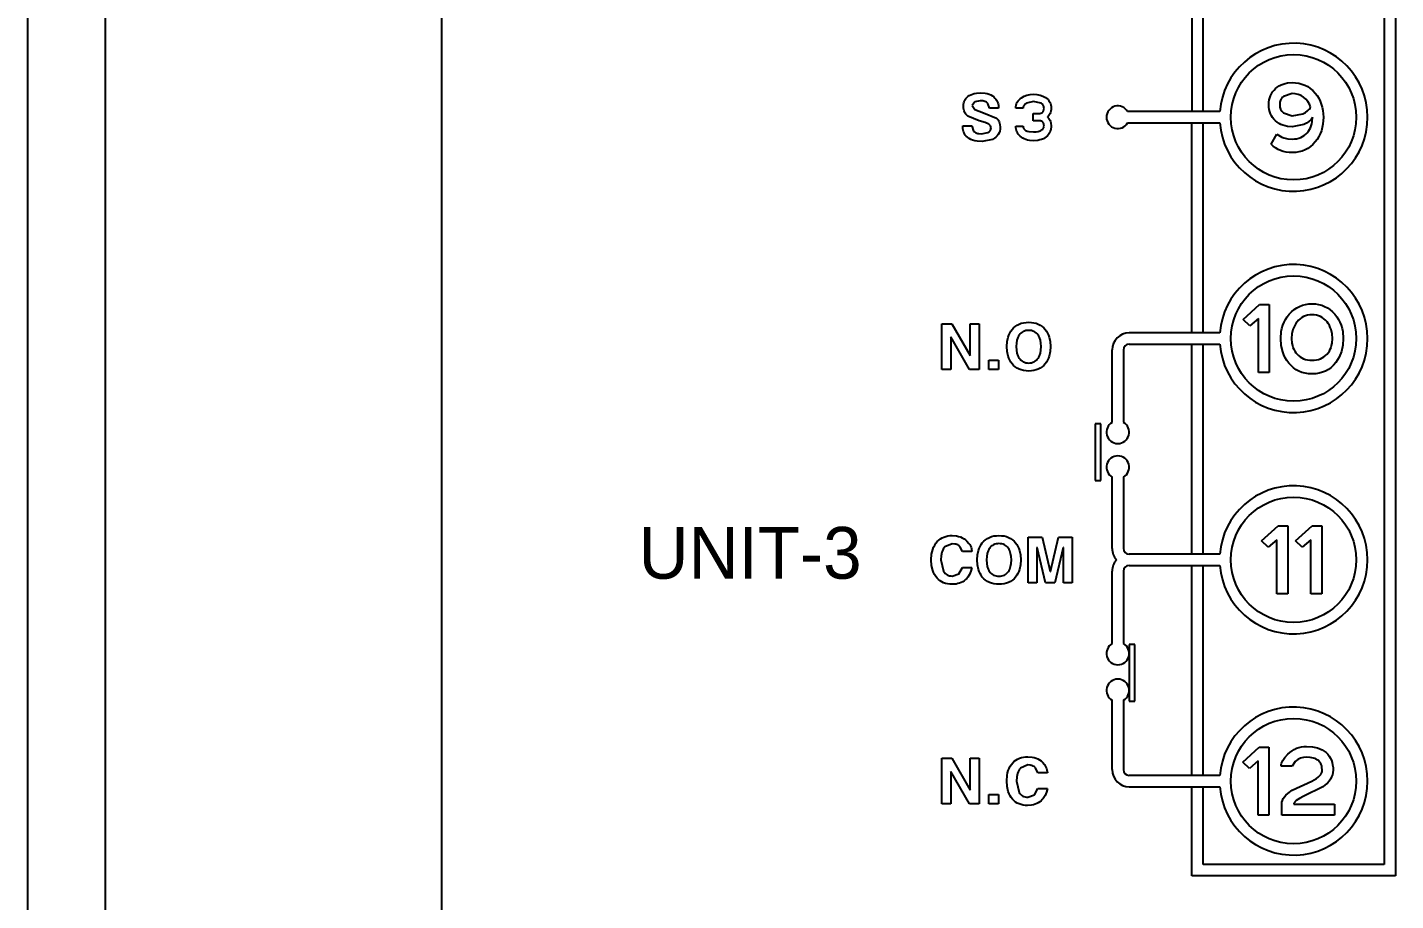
# Model space of a CAD drawing. Header units: millimetres. Extents: x 509 to 2635, y 363 to 1089.
# Drawn here: x 653.61 to 680.03, y 661.46 to 678.32 of the extents above; entities that cross this region are included whole.
import ezdxf

# ---------------------------------------------------------------- set-up
doc = ezdxf.new("R2010")
doc.units = ezdxf.units.MM

msp = doc.modelspace()

# ---------------------------------------------------------------- linework, layer by layer
for p, q in [((653.606, 734.939), (653.606, 636.939)), ((655.106, 734.939), (655.106, 636.939)), ((679.816, 712.533), (679.816, 662.157)), ((680.035, 712.752), (680.035, 661.938)), ((661.606, 711.439), (661.606, 650.439)), ((676.096, 680.722), (676.096, 676.691)), ((676.315, 676.691), (676.315, 680.722)), ((677.686, 677.104), (677.716, 677.136)), ((677.716, 677.136), (677.749, 677.163)), ((677.749, 677.163), (677.784, 677.186)), ((677.784, 677.186), (677.821, 677.206)), ((677.821, 677.206), (677.86, 677.222)), ((677.86, 677.222), (677.901, 677.235)), ((677.901, 677.235), (677.944, 677.244)), ((677.944, 677.244), (678.037, 677.251)), ((678.037, 677.251), (678.103, 677.248)), ((678.103, 677.248), (678.166, 677.238)), ((678.166, 677.238), (678.226, 677.222)), ((678.226, 677.222), (678.282, 677.2)), ((678.282, 677.2), (678.336, 677.172)), ((678.336, 677.172), (678.387, 677.137)), ((678.387, 677.137), (678.434, 677.095)), ((671.689, 676.837), (671.694, 676.86)), ((671.694, 676.86), (671.701, 676.882)), ((671.701, 676.882), (671.71, 676.903)), ((671.71, 676.903), (671.72, 676.923)), ((671.72, 676.923), (671.733, 676.942)), ((671.733, 676.942), (671.748, 676.959)), ((671.748, 676.959), (671.771, 676.981)), ((671.771, 676.981), (671.797, 677)), ((671.797, 677), (671.827, 677.016)), ((671.827, 677.016), (671.86, 677.029)), ((671.909, 676.88), (671.858, 676.808)), ((671.86, 677.029), (671.896, 677.039)), ((671.896, 677.039), (671.936, 677.046)), ((672.011, 676.901), (671.909, 676.88)), ((671.936, 677.046), (672.024, 677.052)), ((672.06, 676.898), (672.011, 676.901)), ((672.024, 677.052), (672.109, 677.046)), ((672.081, 676.894), (672.06, 676.898)), ((672.101, 676.888), (672.081, 676.894)), ((672.118, 676.881), (672.101, 676.888)), ((672.109, 677.046), (672.147, 677.038)), ((672.134, 676.872), (672.118, 676.881)), ((672.148, 676.862), (672.134, 676.872)), ((672.147, 677.038), (672.182, 677.027)), ((672.16, 676.85), (672.148, 676.862)), ((672.182, 677.027), (672.215, 677.013)), ((672.215, 677.013), (672.245, 676.995)), ((672.245, 676.995), (672.272, 676.974)), ((672.272, 676.974), (672.296, 676.951)), ((672.296, 676.951), (672.312, 676.93)), ((672.312, 676.93), (672.327, 676.909)), ((672.327, 676.909), (672.339, 676.887)), ((672.339, 676.887), (672.349, 676.863)), ((672.349, 676.863), (672.357, 676.839)), ((672.714, 676.845), (672.726, 676.871)), ((672.726, 676.871), (672.741, 676.896)), ((672.741, 676.896), (672.76, 676.919)), ((672.76, 676.919), (672.782, 676.94)), ((672.782, 676.94), (672.807, 676.959)), ((672.807, 676.959), (672.858, 676.988)), ((672.858, 676.988), (672.913, 677.008)), ((672.903, 676.853), (672.888, 676.843)), ((673.04, 676.885), (672.903, 676.853)), ((672.913, 677.008), (672.974, 677.02)), ((672.974, 677.02), (673.04, 677.024)), ((673.04, 677.024), (673.107, 677.021)), ((673.179, 676.856), (673.04, 676.885)), ((673.107, 677.021), (673.167, 677.009)), ((673.167, 677.009), (673.223, 676.99)), ((673.194, 676.847), (673.179, 676.856)), ((673.223, 676.99), (673.272, 676.963)), ((673.272, 676.963), (673.298, 676.944)), ((673.298, 676.944), (673.32, 676.922)), ((673.32, 676.922), (673.339, 676.9)), ((673.339, 676.9), (673.354, 676.875)), ((673.354, 676.875), (673.366, 676.848)), ((677.586, 676.824), (677.588, 676.871)), ((677.588, 676.871), (677.594, 676.915)), ((677.594, 676.915), (677.604, 676.958)), ((677.604, 676.958), (677.619, 676.998)), ((677.619, 676.998), (677.637, 677.036)), ((677.637, 677.036), (677.659, 677.071)), ((677.659, 677.071), (677.686, 677.104)), ((677.801, 676.872), (677.797, 676.848)), ((677.806, 676.893), (677.801, 676.872)), ((677.814, 676.914), (677.806, 676.893)), ((677.825, 676.934), (677.814, 676.914)), ((677.837, 676.952), (677.825, 676.934)), ((677.852, 676.969), (677.837, 676.952)), ((677.869, 676.984), (677.852, 676.969)), ((678.037, 677.041), (677.869, 676.984)), ((678.097, 677.036), (678.037, 677.041)), ((678.154, 677.023), (678.097, 677.036)), ((678.208, 677.001), (678.154, 677.023)), ((678.258, 676.969), (678.208, 677.001)), ((678.303, 676.931), (678.258, 676.969)), ((678.341, 676.886), (678.303, 676.931)), ((678.371, 676.836), (678.341, 676.886)), ((678.434, 677.095), (678.478, 677.047)), ((678.478, 677.047), (678.516, 676.999)), ((678.516, 676.999), (678.549, 676.947)), ((678.549, 676.947), (678.577, 676.893)), ((678.577, 676.893), (678.599, 676.836)), ((671.685, 676.787), (671.689, 676.837)), ((671.687, 676.759), (671.685, 676.787)), ((671.691, 676.733), (671.687, 676.759)), ((671.698, 676.708), (671.691, 676.733)), ((671.708, 676.685), (671.698, 676.708)), ((671.72, 676.663), (671.708, 676.685)), ((671.735, 676.642), (671.72, 676.663)), ((671.753, 676.623), (671.735, 676.642)), ((671.774, 676.605), (671.753, 676.623)), ((671.988, 676.511), (671.774, 676.605)), ((671.858, 676.808), (671.905, 676.728)), ((671.905, 676.728), (672.075, 676.666)), ((672.075, 676.666), (672.327, 676.563)), ((672.191, 676.76), (672.16, 676.85)), ((672.366, 676.76), (672.191, 676.76)), ((672.357, 676.839), (672.362, 676.814)), ((672.362, 676.814), (672.366, 676.76)), ((672.699, 676.755), (672.7, 676.787)), ((672.838, 676.755), (672.699, 676.755)), ((672.7, 676.787), (672.705, 676.817)), ((672.705, 676.817), (672.714, 676.845)), ((672.839, 676.77), (672.838, 676.755)), ((672.842, 676.784), (672.839, 676.77)), ((672.847, 676.797), (672.842, 676.784)), ((672.854, 676.81), (672.847, 676.797)), ((672.863, 676.822), (672.854, 676.81)), ((672.874, 676.833), (672.863, 676.822)), ((672.888, 676.843), (672.874, 676.833)), ((673.032, 676.515), (673.032, 676.654)), ((673.032, 676.654), (673.145, 676.654)), ((673.145, 676.654), (673.168, 676.656)), ((673.168, 676.656), (673.178, 676.658)), ((673.178, 676.658), (673.187, 676.661)), ((673.187, 676.661), (673.196, 676.664)), ((673.207, 676.837), (673.194, 676.847)), ((673.196, 676.664), (673.204, 676.669)), ((673.204, 676.669), (673.212, 676.674)), ((673.218, 676.826), (673.207, 676.837)), ((673.212, 676.674), (673.218, 676.68)), ((673.227, 676.814), (673.218, 676.826)), ((673.218, 676.68), (673.224, 676.687)), ((673.224, 676.687), (673.229, 676.695)), ((673.234, 676.801), (673.227, 676.814)), ((673.229, 676.695), (673.233, 676.703)), ((673.233, 676.703), (673.237, 676.712)), ((673.239, 676.787), (673.234, 676.801)), ((673.237, 676.712), (673.241, 676.733)), ((673.242, 676.773), (673.239, 676.787)), ((673.241, 676.733), (673.243, 676.758)), ((673.243, 676.758), (673.242, 676.773)), ((673.324, 676.599), (673.306, 676.585)), ((673.339, 676.615), (673.324, 676.599)), ((673.352, 676.633), (673.339, 676.615)), ((673.363, 676.654), (673.352, 676.633)), ((673.371, 676.676), (673.363, 676.654)), ((673.366, 676.848), (673.375, 676.82)), ((673.377, 676.701), (673.371, 676.676)), ((673.375, 676.82), (673.38, 676.79)), ((673.381, 676.728), (673.377, 676.701)), ((673.38, 676.79), (673.382, 676.758)), ((673.382, 676.758), (673.381, 676.728)), ((676.639, 676.691), (674.858, 676.691)), ((677.588, 676.776), (677.586, 676.824)), ((677.594, 676.731), (677.588, 676.776)), ((677.604, 676.688), (677.594, 676.731)), ((677.618, 676.648), (677.604, 676.688)), ((677.636, 676.61), (677.618, 676.648)), ((677.659, 676.575), (677.636, 676.61)), ((677.797, 676.848), (677.796, 676.824)), ((677.796, 676.824), (677.797, 676.801)), ((677.797, 676.801), (677.801, 676.779)), ((677.801, 676.779), (677.806, 676.758)), ((677.806, 676.758), (677.814, 676.738)), ((677.814, 676.738), (677.825, 676.719)), ((677.825, 676.719), (677.837, 676.701)), ((677.837, 676.701), (677.852, 676.684)), ((677.852, 676.684), (677.869, 676.668)), ((677.869, 676.668), (678.037, 676.607)), ((678.037, 676.607), (678.239, 676.648)), ((678.239, 676.648), (678.291, 676.674)), ((678.291, 676.674), (678.334, 676.705)), ((678.334, 676.705), (678.352, 676.722)), ((678.352, 676.722), (678.368, 676.74)), ((678.368, 676.74), (678.382, 676.76)), ((678.393, 676.781), (678.371, 676.836)), ((678.382, 676.76), (678.393, 676.781)), ((678.599, 676.836), (678.617, 676.776)), ((678.617, 676.776), (678.63, 676.714)), ((678.63, 676.714), (678.64, 676.581)), ((671.676, 676.356), (671.672, 676.413)), ((671.672, 676.413), (671.85, 676.413)), ((671.681, 676.33), (671.676, 676.356)), ((671.689, 676.305), (671.681, 676.33)), ((671.85, 676.413), (671.882, 676.316)), ((672.107, 676.478), (671.988, 676.511)), ((672.177, 676.45), (672.107, 676.478)), ((672.211, 676.419), (672.177, 676.45)), ((672.204, 676.322), (672.211, 676.333)), ((672.219, 676.375), (672.211, 676.419)), ((672.211, 676.333), (672.216, 676.346)), ((672.216, 676.346), (672.218, 676.36)), ((672.218, 676.36), (672.219, 676.375)), ((672.327, 676.563), (672.343, 676.547)), ((672.343, 676.547), (672.357, 676.53)), ((672.357, 676.53), (672.369, 676.511)), ((672.369, 676.511), (672.379, 676.49)), ((672.379, 676.49), (672.386, 676.468)), ((672.386, 676.468), (672.392, 676.444)), ((672.394, 676.351), (672.387, 676.314)), ((672.392, 676.444), (672.396, 676.39)), ((672.396, 676.39), (672.394, 676.351)), ((672.7, 676.38), (672.699, 676.407)), ((672.699, 676.407), (672.838, 676.407)), ((672.704, 676.353), (672.7, 676.38)), ((672.71, 676.328), (672.704, 676.353)), ((672.719, 676.303), (672.71, 676.328)), ((672.838, 676.407), (672.838, 676.394)), ((672.838, 676.394), (672.841, 676.382)), ((672.841, 676.382), (672.845, 676.371)), ((672.845, 676.371), (672.85, 676.361)), ((672.85, 676.361), (672.857, 676.351)), ((672.857, 676.351), (672.866, 676.342)), ((672.866, 676.342), (672.876, 676.334)), ((672.876, 676.334), (672.888, 676.327)), ((672.888, 676.327), (672.902, 676.321)), ((673.145, 676.515), (673.032, 676.515)), ((673.168, 676.513), (673.145, 676.515)), ((673.178, 676.511), (673.168, 676.513)), ((673.169, 676.321), (673.184, 676.328)), ((673.187, 676.509), (673.178, 676.511)), ((673.184, 676.328), (673.198, 676.337)), ((673.196, 676.505), (673.187, 676.509)), ((673.204, 676.501), (673.196, 676.505)), ((673.198, 676.337), (673.209, 676.345)), ((673.212, 676.495), (673.204, 676.501)), ((673.209, 676.345), (673.218, 676.353)), ((673.218, 676.489), (673.212, 676.495)), ((673.224, 676.482), (673.218, 676.489)), ((673.218, 676.353), (673.225, 676.361)), ((673.229, 676.475), (673.224, 676.482)), ((673.225, 676.361), (673.232, 676.37)), ((673.233, 676.466), (673.229, 676.475)), ((673.232, 676.37), (673.237, 676.38)), ((673.237, 676.457), (673.233, 676.466)), ((673.241, 676.436), (673.237, 676.457)), ((673.237, 676.38), (673.24, 676.39)), ((673.24, 676.39), (673.242, 676.401)), ((673.243, 676.412), (673.241, 676.436)), ((673.242, 676.401), (673.243, 676.412)), ((673.306, 676.585), (673.324, 676.573)), ((673.324, 676.573), (673.339, 676.558)), ((673.339, 676.558), (673.352, 676.54)), ((673.352, 676.54), (673.363, 676.52)), ((673.363, 676.52), (673.371, 676.497)), ((673.372, 676.335), (673.364, 676.311)), ((673.371, 676.497), (673.377, 676.471)), ((673.377, 676.359), (673.372, 676.335)), ((673.377, 676.471), (673.382, 676.412)), ((673.381, 676.385), (673.377, 676.359)), ((673.382, 676.412), (673.381, 676.385)), ((674.858, 676.472), (676.639, 676.472)), ((676.096, 672.42), (676.096, 676.472)), ((676.315, 672.42), (676.315, 676.472)), ((677.685, 676.542), (677.659, 676.575)), ((677.715, 676.511), (677.685, 676.542)), ((677.747, 676.485), (677.715, 676.511)), ((677.782, 676.461), (677.747, 676.485)), ((677.819, 676.442), (677.782, 676.461)), ((677.858, 676.426), (677.819, 676.442)), ((677.899, 676.413), (677.858, 676.426)), ((677.943, 676.404), (677.899, 676.413)), ((678.037, 676.397), (677.943, 676.404)), ((678.259, 676.44), (678.037, 676.397)), ((678.314, 676.468), (678.259, 676.44)), ((678.361, 676.501), (678.314, 676.468)), ((678.351, 676.31), (678.373, 676.342)), ((678.4, 676.538), (678.361, 676.501)), ((678.373, 676.342), (678.39, 676.377)), ((678.39, 676.377), (678.405, 676.413)), ((678.416, 676.559), (678.4, 676.538)), ((678.405, 676.413), (678.416, 676.452)), ((678.431, 676.581), (678.416, 676.559)), ((678.416, 676.452), (678.424, 676.493)), ((678.424, 676.493), (678.431, 676.581)), ((678.63, 676.445), (678.6, 676.321)), ((678.64, 676.581), (678.63, 676.445)), ((671.698, 676.282), (671.689, 676.305)), ((671.71, 676.259), (671.698, 676.282)), ((671.723, 676.238), (671.71, 676.259)), ((671.739, 676.219), (671.723, 676.238)), ((671.765, 676.194), (671.739, 676.219)), ((671.794, 676.172), (671.765, 676.194)), ((671.827, 676.153), (671.794, 676.172)), ((671.864, 676.138), (671.827, 676.153)), ((671.904, 676.126), (671.864, 676.138)), ((671.882, 676.316), (671.894, 676.304)), ((671.894, 676.304), (671.909, 676.293)), ((671.949, 676.118), (671.904, 676.126)), ((671.909, 676.293), (671.925, 676.284)), ((671.925, 676.284), (671.943, 676.276)), ((671.943, 676.276), (671.963, 676.271)), ((672.048, 676.111), (671.949, 676.118)), ((671.963, 676.271), (671.985, 676.267)), ((671.985, 676.267), (672.035, 676.263)), ((672.035, 676.263), (672.159, 676.285)), ((672.251, 676.155), (672.048, 676.111)), ((672.159, 676.285), (672.173, 676.293)), ((672.173, 676.293), (672.186, 676.301)), ((672.186, 676.301), (672.196, 676.311)), ((672.196, 676.311), (672.204, 676.322)), ((672.285, 676.175), (672.251, 676.155)), ((672.314, 676.197), (672.285, 676.175)), ((672.339, 676.222), (672.314, 676.197)), ((672.36, 676.249), (672.339, 676.222)), ((672.376, 676.28), (672.36, 676.249)), ((672.387, 676.314), (672.376, 676.28)), ((672.731, 676.28), (672.719, 676.303)), ((672.745, 676.258), (672.731, 676.28)), ((672.761, 676.237), (672.745, 676.258)), ((672.78, 676.217), (672.761, 676.237)), ((672.805, 676.196), (672.78, 676.217)), ((672.832, 676.179), (672.805, 676.196)), ((672.861, 676.163), (672.832, 676.179)), ((672.892, 676.151), (672.861, 676.163)), ((672.926, 676.141), (672.892, 676.151)), ((672.902, 676.321), (672.917, 676.315)), ((672.917, 676.315), (672.952, 676.307)), ((672.962, 676.135), (672.926, 676.141)), ((672.952, 676.307), (673.04, 676.3)), ((673.04, 676.129), (672.962, 676.135)), ((673.04, 676.3), (673.09, 676.303)), ((673.124, 676.135), (673.04, 676.129)), ((673.09, 676.303), (673.132, 676.309)), ((673.162, 676.143), (673.124, 676.135)), ((673.132, 676.309), (673.169, 676.321)), ((673.197, 676.153), (673.162, 676.143)), ((673.23, 676.167), (673.197, 676.153)), ((673.259, 676.184), (673.23, 676.167)), ((673.286, 676.204), (673.259, 676.184)), ((673.311, 676.226), (673.286, 676.204)), ((673.327, 676.246), (673.311, 676.226)), ((673.342, 676.267), (673.327, 676.246)), ((673.354, 676.288), (673.342, 676.267)), ((673.364, 676.311), (673.354, 676.288)), ((677.628, 676.061), (677.741, 676.258)), ((677.67, 676.023), (677.628, 676.061)), ((677.741, 676.258), (677.771, 676.235)), ((677.771, 676.235), (677.802, 676.215)), ((677.802, 676.215), (677.836, 676.199)), ((677.836, 676.199), (677.872, 676.185)), ((677.872, 676.185), (677.95, 676.167)), ((677.95, 676.167), (678.037, 676.161)), ((678.037, 676.161), (678.081, 676.162)), ((678.081, 676.162), (678.123, 676.168)), ((678.123, 676.168), (678.163, 676.177)), ((678.163, 676.177), (678.201, 676.19)), ((678.201, 676.19), (678.236, 676.207)), ((678.236, 676.207), (678.269, 676.228)), ((678.269, 676.228), (678.299, 676.252)), ((678.299, 676.252), (678.327, 676.28)), ((678.327, 676.28), (678.351, 676.31)), ((678.482, 676.105), (678.438, 676.057)), ((678.519, 676.155), (678.482, 676.105)), ((678.551, 676.208), (678.519, 676.155)), ((678.578, 676.263), (678.551, 676.208)), ((678.6, 676.321), (678.578, 676.263)), ((677.715, 675.989), (677.67, 676.023)), ((677.763, 675.961), (677.715, 675.989)), ((677.812, 675.939), (677.763, 675.961)), ((677.865, 675.921), (677.812, 675.939)), ((677.92, 675.908), (677.865, 675.921)), ((677.977, 675.9), (677.92, 675.908)), ((678.037, 675.898), (677.977, 675.9)), ((678.104, 675.901), (678.037, 675.898)), ((678.168, 675.911), (678.104, 675.901)), ((678.229, 675.927), (678.168, 675.911)), ((678.286, 675.95), (678.229, 675.927)), ((678.34, 675.979), (678.286, 675.95)), ((678.391, 676.015), (678.34, 675.979)), ((678.438, 676.057), (678.391, 676.015)), ((677.088, 672.678), (677.406, 672.967)), ((677.406, 672.967), (677.594, 672.967)), ((677.594, 672.967), (677.594, 671.653)), ((678.073, 672.868), (678.124, 672.903)), ((678.124, 672.903), (678.177, 672.93)), ((678.177, 672.93), (678.234, 672.952)), ((678.234, 672.952), (678.293, 672.968)), ((678.293, 672.968), (678.355, 672.977)), ((678.355, 672.977), (678.42, 672.98)), ((678.42, 672.98), (678.485, 672.977)), ((678.485, 672.977), (678.547, 672.968)), ((678.547, 672.968), (678.606, 672.952)), ((678.606, 672.952), (678.662, 672.93)), ((678.662, 672.93), (678.716, 672.903)), ((678.716, 672.903), (678.766, 672.868)), ((672.897, 672.622), (672.947, 672.624)), ((672.947, 672.624), (672.998, 672.622)), ((677.217, 672.553), (677.088, 672.678)), ((677.384, 672.699), (677.217, 672.553)), ((677.384, 671.653), (677.384, 672.699)), ((677.857, 672.567), (677.88, 672.625)), ((677.88, 672.625), (677.909, 672.68)), ((677.909, 672.68), (677.942, 672.732)), ((677.942, 672.732), (677.981, 672.782)), ((677.981, 672.782), (678.026, 672.828)), ((678.026, 672.828), (678.073, 672.868)), ((678.131, 672.632), (678.106, 672.599)), ((678.159, 672.664), (678.131, 672.632)), ((678.19, 672.692), (678.159, 672.664)), ((678.223, 672.716), (678.19, 672.692)), ((678.258, 672.735), (678.223, 672.716)), ((678.295, 672.75), (678.258, 672.735)), ((678.335, 672.761), (678.295, 672.75)), ((678.376, 672.768), (678.335, 672.761)), ((678.42, 672.77), (678.376, 672.768)), ((678.463, 672.768), (678.42, 672.77)), ((678.505, 672.761), (678.463, 672.768)), ((678.544, 672.75), (678.505, 672.761)), ((678.581, 672.735), (678.544, 672.75)), ((678.617, 672.716), (678.581, 672.735)), ((678.649, 672.692), (678.617, 672.716)), ((678.68, 672.664), (678.649, 672.692)), ((678.709, 672.632), (678.68, 672.664)), ((678.734, 672.599), (678.709, 672.632)), ((678.766, 672.868), (678.814, 672.828)), ((678.814, 672.828), (678.859, 672.782)), ((678.859, 672.782), (678.897, 672.732)), ((678.897, 672.732), (678.931, 672.68)), ((678.931, 672.68), (678.96, 672.625)), ((678.96, 672.625), (678.983, 672.567)), ((671.271, 671.712), (671.271, 672.595)), ((671.271, 672.595), (671.465, 672.595)), ((671.465, 672.595), (671.816, 671.981)), ((671.816, 671.981), (671.817, 672.595)), ((671.817, 672.595), (671.989, 672.595)), ((671.989, 672.595), (671.989, 671.712)), ((672.549, 672.337), (672.563, 672.377)), ((672.563, 672.377), (672.581, 672.415)), ((672.581, 672.415), (672.601, 672.45)), ((672.601, 672.45), (672.625, 672.483)), ((672.625, 672.483), (672.655, 672.516)), ((672.655, 672.516), (672.688, 672.545)), ((672.688, 672.545), (672.723, 672.569)), ((672.723, 672.569), (672.762, 672.589)), ((672.763, 672.376), (672.75, 672.355)), ((672.762, 672.589), (672.804, 672.604)), ((672.78, 672.398), (672.763, 672.376)), ((672.798, 672.417), (672.78, 672.398)), ((672.819, 672.432), (672.798, 672.417)), ((672.804, 672.604), (672.849, 672.615)), ((672.841, 672.445), (672.819, 672.432)), ((672.865, 672.455), (672.841, 672.445)), ((672.849, 672.615), (672.897, 672.622)), ((672.891, 672.463), (672.865, 672.455)), ((672.918, 672.467), (672.891, 672.463)), ((672.947, 672.468), (672.918, 672.467)), ((672.977, 672.467), (672.947, 672.468)), ((673.004, 672.463), (672.977, 672.467)), ((672.998, 672.622), (673.045, 672.615)), ((673.029, 672.455), (673.004, 672.463)), ((673.053, 672.445), (673.029, 672.455)), ((673.045, 672.615), (673.09, 672.604)), ((673.075, 672.432), (673.053, 672.445)), ((673.095, 672.417), (673.075, 672.432)), ((673.09, 672.604), (673.131, 672.589)), ((673.113, 672.398), (673.095, 672.417)), ((673.13, 672.376), (673.113, 672.398)), ((673.143, 672.355), (673.13, 672.376)), ((673.131, 672.589), (673.17, 672.569)), ((673.17, 672.569), (673.206, 672.545)), ((673.206, 672.545), (673.239, 672.516)), ((673.239, 672.516), (673.268, 672.483)), ((673.268, 672.483), (673.292, 672.45)), ((673.292, 672.45), (673.313, 672.415)), ((673.313, 672.415), (673.33, 672.377)), ((673.33, 672.377), (673.345, 672.337)), ((676.639, 672.42), (674.889, 672.42)), ((677.815, 672.31), (677.826, 672.444)), ((677.826, 672.444), (677.839, 672.507)), ((677.839, 672.507), (677.857, 672.567)), ((678.032, 672.402), (678.026, 672.31)), ((678.052, 672.487), (678.032, 672.402)), ((678.067, 672.526), (678.052, 672.487)), ((678.085, 672.563), (678.067, 672.526)), ((678.106, 672.599), (678.085, 672.563)), ((678.755, 672.563), (678.734, 672.599)), ((678.773, 672.526), (678.755, 672.563)), ((678.788, 672.487), (678.773, 672.526)), ((678.807, 672.402), (678.788, 672.487)), ((678.814, 672.31), (678.807, 672.402)), ((678.983, 672.567), (679.001, 672.507)), ((679.001, 672.507), (679.014, 672.444)), ((679.014, 672.444), (679.024, 672.31)), ((671.442, 672.341), (671.442, 671.712)), ((671.445, 672.341), (671.442, 672.341)), ((671.804, 671.712), (671.445, 672.341)), ((672.524, 672.154), (672.53, 672.25)), ((672.53, 672.057), (672.524, 672.154)), ((672.53, 672.25), (672.549, 672.337)), ((672.711, 672.22), (672.708, 672.154)), ((672.708, 672.154), (672.711, 672.088)), ((672.721, 672.279), (672.711, 672.22)), ((672.739, 672.331), (672.721, 672.279)), ((672.75, 672.355), (672.739, 672.331)), ((673.154, 672.331), (673.143, 672.355)), ((673.172, 672.279), (673.154, 672.331)), ((673.183, 672.22), (673.172, 672.279)), ((673.186, 672.154), (673.183, 672.22)), ((673.183, 672.088), (673.186, 672.154)), ((673.345, 672.337), (673.364, 672.25)), ((673.364, 672.25), (673.37, 672.154)), ((673.37, 672.154), (673.364, 672.057)), ((674.888, 672.201), (676.639, 672.201)), ((676.096, 668.149), (676.096, 672.201)), ((676.315, 668.149), (676.315, 672.201)), ((677.825, 672.175), (677.815, 672.31)), ((677.855, 672.051), (677.825, 672.175)), ((678.026, 672.31), (678.032, 672.221)), ((678.032, 672.221), (678.04, 672.179)), ((678.04, 672.179), (678.052, 672.14)), ((678.052, 672.14), (678.067, 672.104)), ((678.067, 672.104), (678.085, 672.069)), ((678.755, 672.069), (678.773, 672.104)), ((678.773, 672.104), (678.788, 672.14)), ((678.788, 672.14), (678.799, 672.179)), ((678.799, 672.179), (678.807, 672.221)), ((678.807, 672.221), (678.814, 672.31)), ((679.015, 672.181), (678.988, 672.062)), ((679.024, 672.31), (679.015, 672.181)), ((672.179, 671.712), (672.179, 671.892)), ((672.179, 671.892), (672.363, 671.892)), ((672.363, 671.892), (672.363, 671.712)), ((672.549, 671.97), (672.53, 672.057)), ((672.563, 671.93), (672.549, 671.97)), ((672.581, 671.892), (672.563, 671.93)), ((672.601, 671.857), (672.581, 671.892)), ((672.625, 671.824), (672.601, 671.857)), ((672.711, 672.088), (672.721, 672.029)), ((672.721, 672.029), (672.739, 671.976)), ((672.739, 671.976), (672.75, 671.953)), ((672.75, 671.953), (672.763, 671.931)), ((672.763, 671.931), (672.78, 671.909)), ((672.78, 671.909), (672.798, 671.89)), ((672.798, 671.89), (672.819, 671.874)), ((672.819, 671.874), (672.841, 671.861)), ((672.841, 671.861), (672.865, 671.851)), ((672.865, 671.851), (672.891, 671.843)), ((672.891, 671.843), (672.918, 671.839)), ((672.918, 671.839), (672.947, 671.838)), ((672.947, 671.838), (672.977, 671.839)), ((672.977, 671.839), (673.004, 671.843)), ((673.004, 671.843), (673.029, 671.851)), ((673.029, 671.851), (673.053, 671.861)), ((673.053, 671.861), (673.075, 671.874)), ((673.075, 671.874), (673.095, 671.89)), ((673.095, 671.89), (673.113, 671.909)), ((673.113, 671.909), (673.13, 671.931)), ((673.13, 671.931), (673.143, 671.953)), ((673.143, 671.953), (673.154, 671.976)), ((673.154, 671.976), (673.172, 672.029)), ((673.172, 672.029), (673.183, 672.088)), ((673.292, 671.857), (673.268, 671.824)), ((673.313, 671.892), (673.292, 671.857)), ((673.33, 671.93), (673.313, 671.892)), ((673.345, 671.97), (673.33, 671.93)), ((673.364, 672.057), (673.345, 671.97)), ((674.559, 670.693), (674.559, 672.09)), ((674.778, 672.091), (674.778, 670.693)), ((677.877, 671.993), (677.855, 672.051)), ((677.903, 671.938), (677.877, 671.993)), ((677.935, 671.885), (677.903, 671.938)), ((677.972, 671.836), (677.935, 671.885)), ((678.016, 671.787), (677.972, 671.836)), ((678.085, 672.069), (678.106, 672.037)), ((678.106, 672.037), (678.131, 672.008)), ((678.131, 672.008), (678.159, 671.98)), ((678.159, 671.98), (678.189, 671.956)), ((678.189, 671.956), (678.221, 671.936)), ((678.221, 671.936), (678.256, 671.919)), ((678.256, 671.919), (678.294, 671.906)), ((678.294, 671.906), (678.333, 671.897)), ((678.333, 671.897), (678.375, 671.891)), ((678.375, 671.891), (678.464, 671.891)), ((678.464, 671.891), (678.506, 671.897)), ((678.506, 671.897), (678.546, 671.906)), ((678.546, 671.906), (678.583, 671.919)), ((678.583, 671.919), (678.618, 671.936)), ((678.618, 671.936), (678.651, 671.956)), ((678.651, 671.956), (678.681, 671.98)), ((678.681, 671.98), (678.709, 672.008)), ((678.709, 672.008), (678.734, 672.037)), ((678.734, 672.037), (678.755, 672.069)), ((678.878, 671.85), (678.834, 671.798)), ((678.942, 671.951), (678.878, 671.85)), ((678.988, 672.062), (678.942, 671.951)), ((671.442, 671.712), (671.271, 671.712)), ((671.989, 671.712), (671.804, 671.712)), ((672.363, 671.712), (672.179, 671.712)), ((672.655, 671.791), (672.625, 671.824)), ((672.688, 671.762), (672.655, 671.791)), ((672.723, 671.738), (672.688, 671.762)), ((672.762, 671.718), (672.723, 671.738)), ((672.804, 671.703), (672.762, 671.718)), ((672.849, 671.692), (672.804, 671.703)), ((672.897, 671.685), (672.849, 671.692)), ((672.947, 671.683), (672.897, 671.685)), ((672.998, 671.685), (672.947, 671.683)), ((673.045, 671.692), (672.998, 671.685)), ((673.09, 671.703), (673.045, 671.692)), ((673.131, 671.718), (673.09, 671.703)), ((673.17, 671.738), (673.131, 671.718)), ((673.206, 671.762), (673.17, 671.738)), ((673.239, 671.791), (673.206, 671.762)), ((673.268, 671.824), (673.239, 671.791)), ((677.594, 671.653), (677.384, 671.653)), ((678.063, 671.744), (678.016, 671.787)), ((678.114, 671.708), (678.063, 671.744)), ((678.168, 671.679), (678.114, 671.708)), ((678.226, 671.656), (678.168, 671.679)), ((678.287, 671.64), (678.226, 671.656)), ((678.352, 671.63), (678.287, 671.64)), ((678.42, 671.627), (678.352, 671.63)), ((678.491, 671.63), (678.42, 671.627)), ((678.557, 671.641), (678.491, 671.63)), ((678.62, 671.658), (678.557, 671.641)), ((678.68, 671.683), (678.62, 671.658)), ((678.735, 671.714), (678.68, 671.683)), ((678.787, 671.752), (678.735, 671.714)), ((678.834, 671.798), (678.787, 671.752)), ((674.232, 670.664), (674.232, 669.569)), ((674.342, 670.664), (674.232, 670.664)), ((674.342, 669.569), (674.342, 670.664)), ((674.232, 669.569), (674.342, 669.569)), ((674.559, 668.26), (674.559, 669.636)), ((674.778, 669.636), (674.778, 668.259)), ((677.446, 668.407), (677.764, 668.696)), ((677.764, 668.696), (677.952, 668.696)), ((677.952, 668.696), (677.952, 667.382)), ((678.102, 668.407), (678.42, 668.696)), ((678.42, 668.696), (678.608, 668.696)), ((678.608, 668.696), (678.608, 667.382)), ((671.182, 668.391), (671.211, 668.418)), ((671.211, 668.418), (671.241, 668.442)), ((671.241, 668.442), (671.274, 668.462)), ((671.274, 668.462), (671.309, 668.478)), ((671.309, 668.478), (671.346, 668.491)), ((671.346, 668.491), (671.385, 668.5)), ((671.385, 668.5), (671.426, 668.506)), ((671.426, 668.506), (671.47, 668.507)), ((671.47, 668.507), (671.555, 668.501)), ((671.555, 668.501), (671.594, 668.492)), ((671.594, 668.492), (671.631, 668.481)), ((671.631, 668.481), (671.665, 668.466)), ((671.665, 668.466), (671.698, 668.447)), ((671.698, 668.447), (671.728, 668.426)), ((671.728, 668.426), (671.755, 668.401)), ((671.755, 668.401), (671.793, 668.356)), ((672.051, 668.366), (672.081, 668.399)), ((672.081, 668.399), (672.114, 668.428)), ((672.114, 668.428), (672.149, 668.452)), ((672.149, 668.452), (672.188, 668.472)), ((672.188, 668.472), (672.23, 668.488)), ((672.23, 668.488), (672.275, 668.499)), ((672.275, 668.499), (672.323, 668.505)), ((672.323, 668.505), (672.373, 668.507)), ((672.373, 668.507), (672.424, 668.505)), ((672.424, 668.505), (672.471, 668.499)), ((672.471, 668.499), (672.516, 668.488)), ((672.516, 668.488), (672.557, 668.472)), ((672.557, 668.472), (672.596, 668.452)), ((672.596, 668.452), (672.632, 668.428)), ((672.632, 668.428), (672.665, 668.399)), ((672.665, 668.399), (672.694, 668.366)), ((672.935, 667.596), (672.935, 668.478)), ((672.935, 668.478), (673.204, 668.478)), ((673.204, 668.478), (673.363, 667.812)), ((673.366, 667.812), (673.523, 668.478)), ((673.523, 668.478), (673.789, 668.478)), ((673.789, 668.478), (673.789, 667.596)), ((677.575, 668.282), (677.446, 668.407)), ((677.741, 668.428), (677.575, 668.282)), ((677.741, 667.382), (677.741, 668.428)), ((678.231, 668.282), (678.102, 668.407)), ((678.398, 668.428), (678.231, 668.282)), ((678.398, 667.382), (678.398, 668.428)), ((671.065, 668.039), (671.072, 668.146)), ((671.072, 668.146), (671.081, 668.195)), ((671.081, 668.195), (671.094, 668.24)), ((671.094, 668.24), (671.111, 668.283)), ((671.111, 668.283), (671.131, 668.322)), ((671.131, 668.322), (671.155, 668.358)), ((671.155, 668.358), (671.182, 668.391)), ((671.271, 668.184), (671.257, 668.116)), ((671.282, 668.214), (671.271, 668.184)), ((671.295, 668.242), (671.282, 668.214)), ((671.31, 668.266), (671.295, 668.242)), ((671.328, 668.288), (671.31, 668.266)), ((671.471, 668.348), (671.328, 668.288)), ((671.518, 668.344), (671.471, 668.348)), ((671.538, 668.34), (671.518, 668.344)), ((671.558, 668.334), (671.538, 668.34)), ((671.576, 668.326), (671.558, 668.334)), ((671.592, 668.317), (671.576, 668.326)), ((671.607, 668.306), (671.592, 668.317)), ((671.62, 668.293), (671.607, 668.306)), ((671.667, 668.197), (671.62, 668.293)), ((671.851, 668.197), (671.667, 668.197)), ((671.793, 668.356), (671.809, 668.332)), ((671.809, 668.332), (671.822, 668.307)), ((671.822, 668.307), (671.833, 668.281)), ((671.833, 668.281), (671.841, 668.254)), ((671.841, 668.254), (671.851, 668.197)), ((671.949, 668.037), (671.956, 668.133)), ((671.956, 668.133), (671.975, 668.22)), ((671.975, 668.22), (671.989, 668.26)), ((671.989, 668.26), (672.007, 668.298)), ((672.007, 668.298), (672.027, 668.333)), ((672.027, 668.333), (672.051, 668.366)), ((672.147, 668.162), (672.137, 668.103)), ((672.165, 668.214), (672.147, 668.162)), ((672.176, 668.238), (672.165, 668.214)), ((672.189, 668.259), (672.176, 668.238)), ((672.206, 668.281), (672.189, 668.259)), ((672.224, 668.3), (672.206, 668.281)), ((672.245, 668.316), (672.224, 668.3)), ((672.267, 668.328), (672.245, 668.316)), ((672.291, 668.339), (672.267, 668.328)), ((672.316, 668.346), (672.291, 668.339)), ((672.344, 668.35), (672.316, 668.346)), ((672.373, 668.352), (672.344, 668.35)), ((672.403, 668.35), (672.373, 668.352)), ((672.43, 668.346), (672.403, 668.35)), ((672.455, 668.339), (672.43, 668.346)), ((672.479, 668.328), (672.455, 668.339)), ((672.501, 668.316), (672.479, 668.328)), ((672.521, 668.3), (672.501, 668.316)), ((672.539, 668.281), (672.521, 668.3)), ((672.556, 668.259), (672.539, 668.281)), ((672.569, 668.238), (672.556, 668.259)), ((672.58, 668.214), (672.569, 668.238)), ((672.598, 668.162), (672.58, 668.214)), ((672.609, 668.103), (672.598, 668.162)), ((672.694, 668.366), (672.718, 668.333)), ((672.718, 668.333), (672.739, 668.298)), ((672.739, 668.298), (672.756, 668.26)), ((672.756, 668.26), (672.771, 668.22)), ((672.771, 668.22), (672.79, 668.133)), ((672.79, 668.133), (672.796, 668.037)), ((673.107, 668.28), (673.107, 667.596)), ((673.109, 668.28), (673.107, 668.28)), ((673.271, 667.596), (673.109, 668.28)), ((673.615, 668.28), (673.451, 667.596)), ((673.617, 668.28), (673.615, 668.28)), ((673.617, 667.596), (673.617, 668.28)), ((676.639, 668.149), (674.888, 668.149)), ((671.072, 667.931), (671.065, 668.039)), ((671.093, 667.836), (671.072, 667.931)), ((671.257, 668.116), (671.253, 668.036)), ((671.253, 668.036), (671.303, 667.818)), ((671.599, 667.769), (671.667, 667.891)), ((671.667, 667.891), (671.851, 667.891)), ((671.851, 667.891), (671.832, 667.82)), ((671.956, 667.94), (671.949, 668.037)), ((671.975, 667.853), (671.956, 667.94)), ((672.137, 668.103), (672.134, 668.037)), ((672.134, 668.037), (672.137, 667.971)), ((672.137, 667.971), (672.147, 667.912)), ((672.147, 667.912), (672.165, 667.859)), ((672.58, 667.859), (672.598, 667.912)), ((672.598, 667.912), (672.609, 667.971)), ((672.612, 668.037), (672.609, 668.103)), ((672.609, 667.971), (672.612, 668.037)), ((672.79, 667.94), (672.771, 667.853)), ((672.796, 668.037), (672.79, 667.94)), ((674.888, 667.93), (676.639, 667.93)), ((676.096, 663.878), (676.096, 667.93)), ((676.315, 663.878), (676.315, 667.93)), ((671.109, 667.794), (671.093, 667.836)), ((671.128, 667.754), (671.109, 667.794)), ((671.151, 667.718), (671.128, 667.754)), ((671.177, 667.685), (671.151, 667.718)), ((671.205, 667.657), (671.177, 667.685)), ((671.236, 667.633), (671.205, 667.657)), ((671.268, 667.612), (671.236, 667.633)), ((671.303, 667.596), (671.268, 667.612)), ((671.303, 667.818), (671.318, 667.796)), ((671.318, 667.796), (671.335, 667.778)), ((671.335, 667.778), (671.353, 667.762)), ((671.353, 667.762), (671.373, 667.749)), ((671.373, 667.749), (671.395, 667.739)), ((671.395, 667.739), (671.419, 667.731)), ((671.419, 667.731), (671.444, 667.727)), ((671.444, 667.727), (671.471, 667.726)), ((671.471, 667.726), (671.599, 667.769)), ((671.644, 667.602), (671.612, 667.589)), ((671.674, 667.617), (671.644, 667.602)), ((671.702, 667.636), (671.674, 667.617)), ((671.728, 667.657), (671.702, 667.636)), ((671.75, 667.679), (671.728, 667.657)), ((671.771, 667.703), (671.75, 667.679)), ((671.805, 667.758), (671.771, 667.703)), ((671.832, 667.82), (671.805, 667.758)), ((671.989, 667.813), (671.975, 667.853)), ((672.007, 667.776), (671.989, 667.813)), ((672.027, 667.74), (672.007, 667.776)), ((672.051, 667.707), (672.027, 667.74)), ((672.081, 667.674), (672.051, 667.707)), ((672.114, 667.646), (672.081, 667.674)), ((672.149, 667.621), (672.114, 667.646)), ((672.188, 667.602), (672.149, 667.621)), ((672.165, 667.859), (672.176, 667.836)), ((672.176, 667.836), (672.189, 667.814)), ((672.23, 667.586), (672.188, 667.602)), ((672.189, 667.814), (672.206, 667.792)), ((672.206, 667.792), (672.224, 667.773)), ((672.224, 667.773), (672.245, 667.757)), ((672.245, 667.757), (672.267, 667.744)), ((672.267, 667.744), (672.291, 667.734)), ((672.291, 667.734), (672.316, 667.727)), ((672.316, 667.727), (672.344, 667.722)), ((672.344, 667.722), (672.373, 667.721)), ((672.373, 667.721), (672.403, 667.722)), ((672.403, 667.722), (672.43, 667.727)), ((672.43, 667.727), (672.455, 667.734)), ((672.455, 667.734), (672.479, 667.744)), ((672.479, 667.744), (672.501, 667.757)), ((672.501, 667.757), (672.521, 667.773)), ((672.557, 667.602), (672.516, 667.586)), ((672.521, 667.773), (672.539, 667.792)), ((672.539, 667.792), (672.556, 667.814)), ((672.556, 667.814), (672.569, 667.836)), ((672.596, 667.621), (672.557, 667.602)), ((672.569, 667.836), (672.58, 667.859)), ((672.632, 667.646), (672.596, 667.621)), ((672.665, 667.674), (672.632, 667.646)), ((672.694, 667.707), (672.665, 667.674)), ((672.718, 667.74), (672.694, 667.707)), ((672.739, 667.776), (672.718, 667.74)), ((672.756, 667.813), (672.739, 667.776)), ((672.771, 667.853), (672.756, 667.813)), ((673.363, 667.812), (673.366, 667.812)), ((674.559, 666.422), (674.559, 667.819)), ((674.778, 667.82), (674.778, 666.422)), ((671.341, 667.583), (671.303, 667.596)), ((671.381, 667.574), (671.341, 667.583)), ((671.423, 667.568), (671.381, 667.574)), ((671.468, 667.566), (671.423, 667.568)), ((671.544, 667.572), (671.468, 667.566)), ((671.579, 667.579), (671.544, 667.572)), ((671.612, 667.589), (671.579, 667.579)), ((672.275, 667.575), (672.23, 667.586)), ((672.323, 667.568), (672.275, 667.575)), ((672.373, 667.566), (672.323, 667.568)), ((672.424, 667.568), (672.373, 667.566)), ((672.471, 667.575), (672.424, 667.568)), ((672.516, 667.586), (672.471, 667.575)), ((673.107, 667.596), (672.935, 667.596)), ((673.451, 667.596), (673.271, 667.596)), ((673.789, 667.596), (673.617, 667.596)), ((677.952, 667.382), (677.741, 667.382)), ((678.608, 667.382), (678.398, 667.382)), ((674.997, 666.403), (674.888, 666.403)), ((674.888, 666.403), (674.888, 665.308)), ((674.997, 665.308), (674.997, 666.403)), ((674.559, 663.989), (674.559, 665.327)), ((674.778, 665.327), (674.778, 663.988)), ((674.888, 665.308), (674.997, 665.308)), ((678.215, 664.429), (678.264, 664.436)), ((678.264, 664.436), (678.316, 664.438)), ((678.316, 664.438), (678.428, 664.431)), ((678.428, 664.431), (678.528, 664.408)), ((671.271, 663.327), (671.271, 664.209)), ((671.271, 664.209), (671.465, 664.209)), ((671.465, 664.209), (671.816, 663.596)), ((671.816, 663.596), (671.817, 664.209)), ((671.817, 664.209), (671.989, 664.209)), ((671.989, 664.209), (671.989, 663.327)), ((672.669, 664.15), (672.7, 664.174)), ((672.7, 664.174), (672.733, 664.194)), ((672.733, 664.194), (672.768, 664.21)), ((672.768, 664.21), (672.805, 664.223)), ((672.805, 664.223), (672.844, 664.232)), ((672.844, 664.232), (672.885, 664.237)), ((672.885, 664.237), (672.929, 664.239)), ((672.929, 664.239), (673.014, 664.232)), ((673.014, 664.232), (673.053, 664.224)), ((673.053, 664.224), (673.089, 664.212)), ((673.089, 664.212), (673.124, 664.197)), ((673.124, 664.197), (673.156, 664.179)), ((673.156, 664.179), (673.186, 664.157)), ((677.082, 664.136), (677.4, 664.425)), ((677.4, 664.425), (677.588, 664.425)), ((677.588, 664.425), (677.588, 663.111)), ((677.841, 664.139), (677.855, 664.167)), ((677.855, 664.167), (677.896, 664.226)), ((677.896, 664.226), (677.952, 664.287)), ((677.952, 664.287), (677.992, 664.323)), ((677.992, 664.323), (678.033, 664.353)), ((678.033, 664.353), (678.076, 664.379)), ((678.076, 664.379), (678.12, 664.401)), ((678.119, 664.168), (678.096, 664.149)), ((678.143, 664.184), (678.119, 664.168)), ((678.12, 664.401), (678.167, 664.417)), ((678.169, 664.197), (678.143, 664.184)), ((678.167, 664.417), (678.215, 664.429)), ((678.195, 664.208), (678.169, 664.197)), ((678.223, 664.217), (678.195, 664.208)), ((678.253, 664.223), (678.223, 664.217)), ((678.316, 664.228), (678.253, 664.223)), ((678.386, 664.224), (678.316, 664.228)), ((678.448, 664.213), (678.386, 664.224)), ((678.475, 664.204), (678.448, 664.213)), ((678.499, 664.193), (678.475, 664.204)), ((678.522, 664.18), (678.499, 664.193)), ((678.542, 664.166), (678.522, 664.18)), ((678.528, 664.408), (678.573, 664.391)), ((678.559, 664.149), (678.542, 664.166)), ((678.573, 664.391), (678.615, 664.371)), ((678.615, 664.371), (678.654, 664.346)), ((678.654, 664.346), (678.69, 664.318)), ((678.69, 664.318), (678.722, 664.287)), ((678.722, 664.287), (678.75, 664.252)), ((678.75, 664.252), (678.773, 664.214)), ((678.773, 664.214), (678.793, 664.173)), ((678.793, 664.173), (678.808, 664.129)), ((671.442, 663.955), (671.442, 663.327)), ((671.445, 663.955), (671.442, 663.955)), ((671.804, 663.327), (671.445, 663.955)), ((672.531, 663.878), (672.54, 663.926)), ((672.54, 663.926), (672.553, 663.972)), ((672.553, 663.972), (672.569, 664.014)), ((672.569, 664.014), (672.59, 664.054)), ((672.59, 664.054), (672.614, 664.09)), ((672.614, 664.09), (672.641, 664.123)), ((672.641, 664.123), (672.669, 664.15)), ((672.73, 663.916), (672.716, 663.847)), ((672.741, 663.946), (672.73, 663.916)), ((672.754, 663.973), (672.741, 663.946)), ((672.769, 663.998), (672.754, 663.973)), ((672.787, 664.02), (672.769, 663.998)), ((672.93, 664.079), (672.787, 664.02)), ((672.976, 664.076), (672.93, 664.079)), ((672.997, 664.072), (672.976, 664.076)), ((673.017, 664.066), (672.997, 664.072)), ((673.035, 664.058), (673.017, 664.066)), ((673.051, 664.048), (673.035, 664.058)), ((673.066, 664.037), (673.051, 664.048)), ((673.079, 664.024), (673.066, 664.037)), ((673.126, 663.928), (673.079, 664.024)), ((673.31, 663.928), (673.126, 663.928)), ((673.186, 664.157), (673.214, 664.132)), ((673.214, 664.132), (673.252, 664.087)), ((673.252, 664.087), (673.268, 664.063)), ((673.268, 664.063), (673.281, 664.038)), ((673.281, 664.038), (673.292, 664.012)), ((673.292, 664.012), (673.3, 663.985)), ((673.3, 663.985), (673.31, 663.928)), ((677.211, 664.011), (677.082, 664.136)), ((677.378, 664.157), (677.211, 664.011)), ((677.378, 663.111), (677.378, 664.157)), ((677.823, 664.057), (677.825, 664.084)), ((678.033, 664.057), (677.823, 664.057)), ((677.825, 664.084), (677.831, 664.111)), ((677.831, 664.111), (677.841, 664.139)), ((678.096, 664.149), (678.033, 664.057)), ((678.574, 664.131), (678.559, 664.149)), ((678.587, 664.11), (678.574, 664.131)), ((678.598, 664.088), (678.587, 664.11)), ((678.588, 663.896), (678.597, 663.91)), ((678.597, 663.91), (678.604, 663.923)), ((678.606, 664.063), (678.598, 664.088)), ((678.604, 663.923), (678.61, 663.937)), ((678.612, 664.037), (678.606, 664.063)), ((678.61, 663.937), (678.614, 663.951)), ((678.617, 663.978), (678.612, 664.037)), ((678.614, 663.951), (678.616, 663.965)), ((678.616, 663.965), (678.617, 663.978)), ((678.808, 664.129), (678.818, 664.082)), ((678.824, 663.933), (678.815, 663.89)), ((678.818, 664.082), (678.825, 664.032)), ((678.827, 663.978), (678.824, 663.933)), ((678.825, 664.032), (678.827, 663.978)), ((672.524, 663.771), (672.531, 663.878)), ((672.531, 663.663), (672.524, 663.771)), ((672.552, 663.568), (672.531, 663.663)), ((672.716, 663.847), (672.711, 663.767)), ((672.711, 663.767), (672.762, 663.549)), ((676.639, 663.878), (674.888, 663.878)), ((674.889, 663.659), (676.639, 663.659)), ((676.096, 661.938), (676.096, 663.659)), ((676.315, 662.157), (676.315, 663.659)), ((678.039, 663.591), (678.414, 663.767)), ((678.63, 663.659), (678.263, 663.477)), ((678.414, 663.767), (678.503, 663.818)), ((678.503, 663.818), (678.538, 663.844)), ((678.538, 663.844), (678.566, 663.87)), ((678.566, 663.87), (678.588, 663.896)), ((678.676, 663.694), (678.63, 663.659)), ((678.716, 663.73), (678.676, 663.694)), ((678.75, 663.768), (678.716, 663.73)), ((678.778, 663.807), (678.75, 663.768)), ((678.799, 663.847), (678.778, 663.807)), ((678.815, 663.89), (678.799, 663.847)), ((672.179, 663.327), (672.179, 663.506)), ((672.179, 663.506), (672.363, 663.506)), ((672.363, 663.506), (672.363, 663.327)), ((672.568, 663.525), (672.552, 663.568)), ((672.587, 663.486), (672.568, 663.525)), ((672.61, 663.449), (672.587, 663.486)), ((672.636, 663.416), (672.61, 663.449)), ((672.664, 663.389), (672.636, 663.416)), ((672.694, 663.364), (672.664, 663.389)), ((672.762, 663.549), (672.777, 663.528)), ((672.777, 663.528), (672.793, 663.509)), ((672.793, 663.509), (672.812, 663.493)), ((672.812, 663.493), (672.832, 663.48)), ((672.832, 663.48), (672.854, 663.47)), ((672.854, 663.47), (672.878, 663.463)), ((672.878, 663.463), (672.903, 663.459)), ((672.903, 663.459), (672.93, 663.457)), ((672.93, 663.457), (673.058, 663.5)), ((673.058, 663.5), (673.126, 663.623)), ((673.126, 663.623), (673.31, 663.623)), ((673.187, 663.389), (673.161, 663.368)), ((673.209, 663.411), (673.187, 663.389)), ((673.229, 663.435), (673.209, 663.411)), ((673.264, 663.489), (673.229, 663.435)), ((673.291, 663.552), (673.264, 663.489)), ((673.31, 663.623), (673.291, 663.552)), ((677.839, 663.359), (677.849, 663.396)), ((677.849, 663.396), (677.865, 663.431)), ((677.865, 663.431), (677.887, 663.465)), ((677.887, 663.465), (677.915, 663.498)), ((677.915, 663.498), (677.95, 663.53)), ((677.95, 663.53), (678.039, 663.591)), ((678.094, 663.375), (678.085, 663.365)), ((678.115, 663.394), (678.094, 663.375)), ((678.177, 663.434), (678.115, 663.394)), ((678.263, 663.477), (678.177, 663.434)), ((671.442, 663.327), (671.271, 663.327)), ((671.989, 663.327), (671.804, 663.327)), ((672.363, 663.327), (672.179, 663.327)), ((672.727, 663.344), (672.694, 663.364)), ((672.762, 663.327), (672.727, 663.344)), ((672.8, 663.314), (672.762, 663.327)), ((672.839, 663.305), (672.8, 663.314)), ((672.882, 663.3), (672.839, 663.305)), ((672.926, 663.298), (672.882, 663.3)), ((673.002, 663.303), (672.926, 663.298)), ((673.038, 663.311), (673.002, 663.303)), ((673.071, 663.321), (673.038, 663.311)), ((673.103, 663.333), (673.071, 663.321)), ((673.133, 663.349), (673.103, 663.333)), ((673.161, 663.368), (673.133, 663.349)), ((677.588, 663.111), (677.378, 663.111)), ((677.836, 663.322), (677.839, 663.359)), ((677.836, 663.111), (677.836, 663.322)), ((678.856, 663.111), (677.836, 663.111)), ((678.069, 663.339), (678.066, 663.326)), ((678.066, 663.326), (678.066, 663.322)), ((678.066, 663.322), (678.856, 663.322)), ((678.073, 663.347), (678.069, 663.339)), ((678.079, 663.356), (678.073, 663.347)), ((678.085, 663.365), (678.079, 663.356)), ((678.856, 663.322), (678.856, 663.111)), ((679.816, 662.157), (676.315, 662.157)), ((680.035, 661.938), (676.096, 661.938))]:
    msp.add_line(p, q)
for centre in [(678.064, 676.581), (678.064, 672.31), (678.064, 668.039), (678.064, 663.768)]:
    msp.add_circle(centre, 1.21)
for centre, radius, start, end in [((678.064, 676.581), 1.429, 184.3964, 175.6036), ((674.669, 676.581), 0.219, 30, 330), ((678.064, 672.31), 1.429, 184.3968, 175.6041), ((674.889, 672.09), 0.33, 90, 180), ((674.888, 672.091), 0.11, 90, 180), ((674.669, 670.503), 0.219, 120, 60), ((674.669, 669.826), 0.219, 300, 240), ((678.064, 668.039), 1.429, 184.3964, 175.6036), ((674.889, 668.26), 0.33, 180, 221.9249), ((674.888, 668.259), 0.11, 180, 270), ((674.889, 667.819), 0.33, 138.0751, 180), ((674.888, 667.82), 0.11, 90, 180), ((674.669, 666.232), 0.219, 120, 60), ((674.669, 665.517), 0.219, 300, 240), ((678.064, 663.768), 1.429, 184.3964, 175.6036), ((674.889, 663.989, 0), 0.33, 180, 270), ((674.888, 663.988), 0.11, 180, 270)]:
    msp.add_arc(centre, radius, start, end)

# ---------------------------------------------------------------- texts
at = {"insert": (665.411, 668.674), "char_height": 1, "width": 4.5179, "attachment_point": 1}
msp.add_mtext('{\\f@\uffc8\uffdeﾸￕￅￂﾰﾡﾶ\ufff7ￃﾼ|b0|i0|c129|p18;UNIT-3}', dxfattribs=at)

doc.saveas('drawing.dxf')
